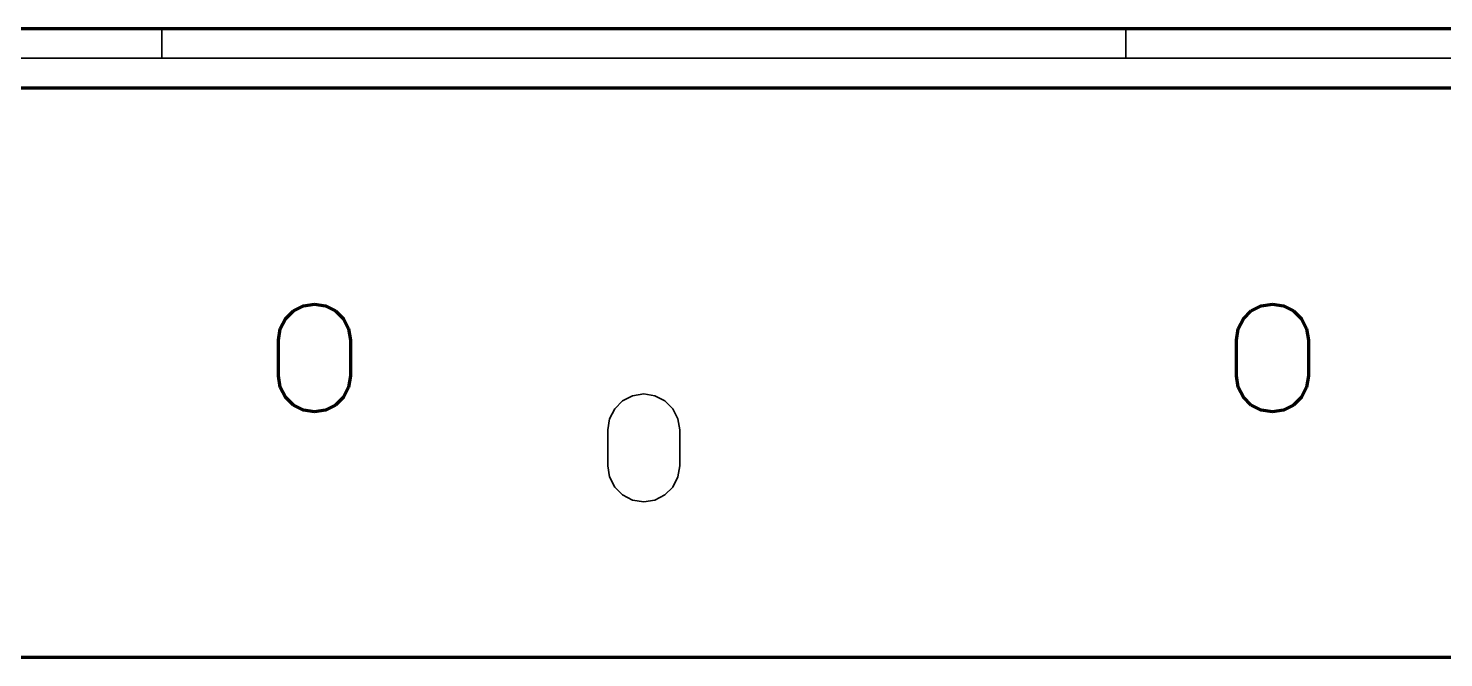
# Model space of a CAD drawing. Header units: millimetres. Extents: x 0 to 420, y 0 to 297.
# Drawn here: x 153.88 to 177.52, y 131.5 to 142 of the extents above; entities that cross this region are included whole.
import ezdxf

# ---------------------------------------------------------------- set-up
doc = ezdxf.new("R2010")
doc.units = ezdxf.units.MM
doc.linetypes.add('DASHED', pattern=[1.524, 1.27, -0.254])

msp = doc.modelspace()

# ---------------------------------------------------------------- linework, layer by layer
at = {"color": 1, "lineweight": 70}
for p, q in [((103.819, 142), (200.162, 142)), ((200.162, 141), (103.819, 141)), ((158.309, 137.285), (158.476, 137.371)), ((158.476, 137.371), (158.662, 137.4)), ((158.662, 137.4), (158.847, 137.371)), ((158.847, 137.371), (159.014, 137.285)), ((174.309, 137.285), (174.476, 137.371)), ((174.476, 137.371), (174.662, 137.4)), ((174.662, 137.4), (174.847, 137.371)), ((174.847, 137.371), (175.014, 137.285)), ((158.091, 136.985), (158.176, 137.153)), ((158.176, 137.153), (158.309, 137.285)), ((159.014, 137.285), (159.147, 137.153)), ((159.147, 137.153), (159.232, 136.985)), ((174.091, 136.985), (174.176, 137.153)), ((174.176, 137.153), (174.309, 137.285)), ((175.014, 137.285), (175.147, 137.153)), ((175.147, 137.153), (175.232, 136.985)), ((158.062, 136.8), (158.091, 136.985)), ((159.232, 136.985), (159.262, 136.8)), ((174.062, 136.8), (174.091, 136.985)), ((175.232, 136.985), (175.262, 136.8)), ((158.062, 136.2), (158.062, 136.8)), ((159.262, 136.8), (159.262, 136.2)), ((174.062, 136.2), (174.062, 136.8)), ((175.262, 136.8), (175.262, 136.2)), ((158.091, 136.015), (158.062, 136.2)), ((159.262, 136.2), (159.232, 136.015)), ((174.091, 136.015), (174.062, 136.2)), ((175.262, 136.2), (175.232, 136.015)), ((158.176, 135.847), (158.091, 136.015)), ((159.232, 136.015), (159.147, 135.847)), ((174.176, 135.847), (174.091, 136.015)), ((175.232, 136.015), (175.147, 135.847)), ((158.309, 135.715), (158.176, 135.847)), ((158.476, 135.629), (158.309, 135.715)), ((159.014, 135.715), (158.847, 135.629)), ((159.147, 135.847), (159.014, 135.715)), ((174.309, 135.715), (174.176, 135.847)), ((174.476, 135.629), (174.309, 135.715)), ((175.014, 135.715), (174.847, 135.629)), ((175.147, 135.847), (175.014, 135.715)), ((158.662, 135.6), (158.476, 135.629)), ((158.847, 135.629), (158.662, 135.6)), ((174.662, 135.6), (174.476, 135.629)), ((174.847, 135.629), (174.662, 135.6)), ((200.591, 131.5), (103.55, 131.5))]:
    msp.add_line(p, q, dxfattribs=at)
at = {"color": 5, "linetype": 'DASHED', "lineweight": 35}
for p, q in [((192.662, 142), (103.819, 142)), ((186.162, 142), (108.662, 142)), ((108.662, 142), (186.162, 142)), ((154.828, 142), (154.812, 142)), ((154.812, 142), (154.828, 142)), ((154.828, 142), (154.812, 142)), ((154.812, 142), (154.828, 142)), ((154.876, 142), (154.828, 142)), ((154.828, 142), (154.876, 142)), ((154.876, 142), (154.828, 142)), ((154.828, 142), (154.876, 142)), ((154.953, 142), (154.876, 142)), ((154.876, 142), (154.953, 142)), ((154.953, 142), (154.876, 142)), ((154.876, 142), (154.953, 142)), ((155.056, 142), (154.953, 142)), ((154.953, 142), (155.056, 142)), ((155.056, 142), (154.953, 142)), ((154.953, 142), (155.056, 142)), ((155.18, 142), (155.056, 142)), ((155.056, 142), (155.18, 142)), ((155.18, 142), (155.056, 142)), ((155.056, 142), (155.18, 142)), ((155.317, 142), (155.18, 142)), ((155.18, 142), (155.317, 142)), ((155.317, 142), (155.18, 142)), ((155.18, 142), (155.317, 142)), ((155.462, 142), (155.317, 142)), ((155.317, 142), (155.462, 142)), ((155.462, 142), (155.317, 142)), ((155.317, 142), (155.462, 142)), ((155.606, 142), (155.462, 142)), ((155.462, 142), (155.606, 142)), ((155.606, 142), (155.462, 142)), ((155.462, 142), (155.606, 142)), ((155.744, 142), (155.606, 142)), ((155.606, 142), (155.744, 142)), ((155.744, 142), (155.606, 142)), ((155.606, 142), (155.744, 142)), ((155.867, 142), (155.744, 142)), ((155.744, 142), (155.867, 142)), ((155.867, 142), (155.744, 142)), ((155.744, 142), (155.867, 142)), ((155.97, 142), (155.867, 142)), ((155.867, 142), (155.97, 142)), ((155.97, 142), (155.867, 142)), ((155.867, 142), (155.97, 142)), ((156.047, 142), (155.97, 142)), ((155.97, 142), (156.047, 142)), ((156.047, 142), (155.97, 142)), ((155.97, 142), (156.047, 142)), ((156.095, 142), (156.047, 142)), ((156.047, 142), (156.095, 142)), ((156.095, 142), (156.047, 142)), ((156.047, 142), (156.095, 142)), ((156.112, 142), (156.095, 142)), ((156.095, 142), (156.112, 142)), ((156.112, 142), (156.095, 142)), ((156.095, 142), (156.112, 142)), ((156.112, 142), (156.112, 141.5)), ((156.112, 142), (156.112, 141.5)), ((170.928, 142), (170.912, 142)), ((170.912, 142), (170.928, 142)), ((170.928, 142), (170.912, 142)), ((170.912, 142), (170.928, 142)), ((170.976, 142), (170.928, 142)), ((170.928, 142), (170.976, 142)), ((170.976, 142), (170.928, 142)), ((170.928, 142), (170.976, 142)), ((171.053, 142), (170.976, 142)), ((170.976, 142), (171.053, 142)), ((171.053, 142), (170.976, 142)), ((170.976, 142), (171.053, 142)), ((171.156, 142), (171.053, 142)), ((171.053, 142), (171.156, 142)), ((171.156, 142), (171.053, 142)), ((171.053, 142), (171.156, 142)), ((171.28, 142), (171.156, 142)), ((171.156, 142), (171.28, 142)), ((171.28, 142), (171.156, 142)), ((171.156, 142), (171.28, 142)), ((171.417, 142), (171.28, 142)), ((171.28, 142), (171.417, 142)), ((171.417, 142), (171.28, 142)), ((171.28, 142), (171.417, 142)), ((171.562, 142), (171.417, 142)), ((171.417, 142), (171.562, 142)), ((171.562, 142), (171.417, 142)), ((171.417, 142), (171.562, 142)), ((171.706, 142), (171.562, 142)), ((171.562, 142), (171.706, 142)), ((171.706, 142), (171.562, 142)), ((171.562, 142), (171.706, 142)), ((171.844, 142), (171.706, 142)), ((171.706, 142), (171.844, 142)), ((171.844, 142), (171.706, 142)), ((171.706, 142), (171.844, 142)), ((171.967, 142), (171.844, 142)), ((171.844, 142), (171.967, 142)), ((171.967, 142), (171.844, 142)), ((171.844, 142), (171.967, 142)), ((172.07, 142), (171.967, 142)), ((171.967, 142), (172.07, 142)), ((172.07, 142), (171.967, 142)), ((171.967, 142), (172.07, 142)), ((172.147, 142), (172.07, 142)), ((172.07, 142), (172.147, 142)), ((172.147, 142), (172.07, 142)), ((172.07, 142), (172.147, 142)), ((172.195, 142), (172.147, 142)), ((172.147, 142), (172.195, 142)), ((172.195, 142), (172.147, 142)), ((172.147, 142), (172.195, 142)), ((172.212, 142), (172.195, 142)), ((172.195, 142), (172.212, 142)), ((172.212, 142), (172.195, 142)), ((172.195, 142), (172.212, 142)), ((172.212, 142), (172.212, 141.5)), ((172.212, 142), (172.212, 141.5)), ((66.184, 141.5), (192.662, 141.5)), ((200.162, 141.5), (103.819, 141.5)), ((108.662, 141.5), (186.162, 141.5)), ((186.162, 141.5), (108.662, 141.5)), ((154.828, 141.5), (154.812, 141.5)), ((154.812, 141.5), (154.828, 141.5)), ((154.828, 141.5), (154.812, 141.5)), ((154.812, 141.5), (154.828, 141.5)), ((154.876, 141.5), (154.828, 141.5)), ((154.828, 141.5), (154.876, 141.5)), ((154.876, 141.5), (154.828, 141.5)), ((154.828, 141.5), (154.876, 141.5)), ((154.953, 141.5), (154.876, 141.5)), ((154.876, 141.5), (154.953, 141.5)), ((154.953, 141.5), (154.876, 141.5)), ((154.876, 141.5), (154.953, 141.5)), ((155.056, 141.5), (154.953, 141.5)), ((154.953, 141.5), (155.056, 141.5)), ((155.056, 141.5), (154.953, 141.5)), ((154.953, 141.5), (155.056, 141.5)), ((155.18, 141.5), (155.056, 141.5)), ((155.056, 141.5), (155.18, 141.5)), ((155.18, 141.5), (155.056, 141.5)), ((155.056, 141.5), (155.18, 141.5)), ((155.317, 141.5), (155.18, 141.5)), ((155.18, 141.5), (155.317, 141.5)), ((155.317, 141.5), (155.18, 141.5)), ((155.18, 141.5), (155.317, 141.5)), ((155.462, 141.5), (155.317, 141.5)), ((155.317, 141.5), (155.462, 141.5)), ((155.462, 141.5), (155.317, 141.5)), ((155.317, 141.5), (155.462, 141.5)), ((155.606, 141.5), (155.462, 141.5)), ((155.462, 141.5), (155.606, 141.5)), ((155.606, 141.5), (155.462, 141.5)), ((155.462, 141.5), (155.606, 141.5)), ((155.744, 141.5), (155.606, 141.5)), ((155.606, 141.5), (155.744, 141.5)), ((155.744, 141.5), (155.606, 141.5)), ((155.606, 141.5), (155.744, 141.5)), ((155.867, 141.5), (155.744, 141.5)), ((155.744, 141.5), (155.867, 141.5)), ((155.867, 141.5), (155.744, 141.5)), ((155.744, 141.5), (155.867, 141.5)), ((155.97, 141.5), (155.867, 141.5)), ((155.867, 141.5), (155.97, 141.5)), ((155.97, 141.5), (155.867, 141.5)), ((155.867, 141.5), (155.97, 141.5)), ((156.047, 141.5), (155.97, 141.5)), ((155.97, 141.5), (156.047, 141.5)), ((156.047, 141.5), (155.97, 141.5)), ((155.97, 141.5), (156.047, 141.5)), ((156.095, 141.5), (156.047, 141.5)), ((156.047, 141.5), (156.095, 141.5)), ((156.095, 141.5), (156.047, 141.5)), ((156.047, 141.5), (156.095, 141.5)), ((156.112, 141.5), (156.095, 141.5)), ((156.095, 141.5), (156.112, 141.5)), ((156.112, 141.5), (156.095, 141.5)), ((156.095, 141.5), (156.112, 141.5)), ((170.928, 141.5), (170.912, 141.5)), ((170.912, 141.5), (170.928, 141.5)), ((170.928, 141.5), (170.912, 141.5)), ((170.912, 141.5), (170.928, 141.5)), ((170.976, 141.5), (170.928, 141.5)), ((170.928, 141.5), (170.976, 141.5)), ((170.976, 141.5), (170.928, 141.5)), ((170.928, 141.5), (170.976, 141.5)), ((171.053, 141.5), (170.976, 141.5)), ((170.976, 141.5), (171.053, 141.5)), ((171.053, 141.5), (170.976, 141.5)), ((170.976, 141.5), (171.053, 141.5)), ((171.156, 141.5), (171.053, 141.5)), ((171.053, 141.5), (171.156, 141.5)), ((171.156, 141.5), (171.053, 141.5)), ((171.053, 141.5), (171.156, 141.5)), ((171.28, 141.5), (171.156, 141.5)), ((171.156, 141.5), (171.28, 141.5)), ((171.28, 141.5), (171.156, 141.5)), ((171.156, 141.5), (171.28, 141.5)), ((171.417, 141.5), (171.28, 141.5)), ((171.28, 141.5), (171.417, 141.5)), ((171.417, 141.5), (171.28, 141.5)), ((171.28, 141.5), (171.417, 141.5)), ((171.562, 141.5), (171.417, 141.5)), ((171.417, 141.5), (171.562, 141.5)), ((171.562, 141.5), (171.417, 141.5)), ((171.417, 141.5), (171.562, 141.5)), ((171.706, 141.5), (171.562, 141.5)), ((171.562, 141.5), (171.706, 141.5)), ((171.706, 141.5), (171.562, 141.5)), ((171.562, 141.5), (171.706, 141.5)), ((171.844, 141.5), (171.706, 141.5)), ((171.706, 141.5), (171.844, 141.5)), ((171.844, 141.5), (171.706, 141.5)), ((171.706, 141.5), (171.844, 141.5)), ((171.967, 141.5), (171.844, 141.5)), ((171.844, 141.5), (171.967, 141.5)), ((171.967, 141.5), (171.844, 141.5)), ((171.844, 141.5), (171.967, 141.5)), ((172.07, 141.5), (171.967, 141.5)), ((171.967, 141.5), (172.07, 141.5)), ((172.07, 141.5), (171.967, 141.5)), ((171.967, 141.5), (172.07, 141.5)), ((172.147, 141.5), (172.07, 141.5)), ((172.07, 141.5), (172.147, 141.5)), ((172.147, 141.5), (172.07, 141.5)), ((172.07, 141.5), (172.147, 141.5)), ((172.195, 141.5), (172.147, 141.5)), ((172.147, 141.5), (172.195, 141.5)), ((172.195, 141.5), (172.147, 141.5)), ((172.147, 141.5), (172.195, 141.5)), ((172.212, 141.5), (172.195, 141.5)), ((172.195, 141.5), (172.212, 141.5)), ((172.212, 141.5), (172.195, 141.5)), ((172.195, 141.5), (172.212, 141.5)), ((158.476, 137.371), (158.309, 137.285)), ((158.662, 137.4), (158.476, 137.371)), ((158.847, 137.371), (158.662, 137.4)), ((159.014, 137.285), (158.847, 137.371)), ((174.476, 137.371), (174.309, 137.285)), ((174.662, 137.4), (174.476, 137.371)), ((174.847, 137.371), (174.662, 137.4)), ((175.014, 137.285), (174.847, 137.371)), ((158.176, 137.153), (158.091, 136.985)), ((158.309, 137.285), (158.176, 137.153)), ((159.147, 137.153), (159.014, 137.285)), ((159.232, 136.985), (159.147, 137.153)), ((174.176, 137.153), (174.091, 136.985)), ((174.309, 137.285), (174.176, 137.153)), ((175.147, 137.153), (175.014, 137.285)), ((175.232, 136.985), (175.147, 137.153)), ((158.091, 136.985), (158.062, 136.8)), ((159.262, 136.8), (159.232, 136.985)), ((174.091, 136.985), (174.062, 136.8)), ((175.262, 136.8), (175.232, 136.985)), ((158.062, 136.8), (158.062, 136.2)), ((159.262, 136.2), (159.262, 136.8)), ((174.062, 136.8), (174.062, 136.2)), ((175.262, 136.2), (175.262, 136.8)), ((158.062, 136.2), (158.091, 136.015)), ((159.232, 136.015), (159.262, 136.2)), ((174.062, 136.2), (174.091, 136.015)), ((175.232, 136.015), (175.262, 136.2)), ((158.091, 136.015), (158.176, 135.847)), ((159.147, 135.847), (159.232, 136.015)), ((174.091, 136.015), (174.176, 135.847)), ((175.147, 135.847), (175.232, 136.015)), ((158.176, 135.847), (158.309, 135.715)), ((158.309, 135.715), (158.476, 135.629)), ((158.847, 135.629), (159.014, 135.715)), ((159.014, 135.715), (159.147, 135.847)), ((163.676, 135.653), (163.809, 135.785)), ((163.809, 135.785), (163.676, 135.653)), ((163.809, 135.785), (163.976, 135.871)), ((163.976, 135.871), (163.809, 135.785)), ((163.976, 135.871), (164.162, 135.9)), ((164.162, 135.9), (163.976, 135.871)), ((164.162, 135.9), (164.347, 135.871)), ((164.347, 135.871), (164.162, 135.9)), ((164.347, 135.871), (164.514, 135.785)), ((164.514, 135.785), (164.347, 135.871)), ((164.514, 135.785), (164.647, 135.653)), ((164.647, 135.653), (164.514, 135.785)), ((174.176, 135.847), (174.309, 135.715)), ((174.309, 135.715), (174.476, 135.629)), ((174.847, 135.629), (175.014, 135.715)), ((175.014, 135.715), (175.147, 135.847)), ((158.476, 135.629), (158.662, 135.6)), ((158.662, 135.6), (158.847, 135.629)), ((163.562, 135.3), (163.591, 135.485)), ((163.591, 135.485), (163.562, 135.3)), ((163.591, 135.485), (163.676, 135.653)), ((163.676, 135.653), (163.591, 135.485)), ((164.647, 135.653), (164.732, 135.485)), ((164.732, 135.485), (164.647, 135.653)), ((164.732, 135.485), (164.762, 135.3)), ((164.762, 135.3), (164.732, 135.485)), ((174.476, 135.629), (174.662, 135.6)), ((174.662, 135.6), (174.847, 135.629)), ((163.562, 135.3), (163.562, 134.7)), ((163.562, 134.7), (163.562, 135.3)), ((164.762, 134.7), (164.762, 135.3)), ((164.762, 135.3), (164.762, 134.7)), ((163.591, 134.515), (163.562, 134.7)), ((163.562, 134.7), (163.591, 134.515)), ((163.676, 134.347), (163.591, 134.515)), ((163.591, 134.515), (163.676, 134.347)), ((164.732, 134.515), (164.647, 134.347)), ((164.647, 134.347), (164.732, 134.515)), ((164.762, 134.7), (164.732, 134.515)), ((164.732, 134.515), (164.762, 134.7)), ((163.809, 134.215), (163.676, 134.347)), ((163.676, 134.347), (163.809, 134.215)), ((164.647, 134.347), (164.514, 134.215)), ((164.514, 134.215), (164.647, 134.347)), ((163.976, 134.129), (163.809, 134.215)), ((163.809, 134.215), (163.976, 134.129)), ((164.162, 134.1), (163.976, 134.129)), ((163.976, 134.129), (164.162, 134.1)), ((164.347, 134.129), (164.162, 134.1)), ((164.162, 134.1), (164.347, 134.129)), ((164.514, 134.215), (164.347, 134.129)), ((164.347, 134.129), (164.514, 134.215)), ((65.514, 131.5), (192.662, 131.5)), ((103.55, 131.5), (192.662, 131.5)), ((200.591, 131.5), (103.55, 131.5))]:
    msp.add_line(p, q, dxfattribs=at)

doc.saveas('drawing.dxf')
